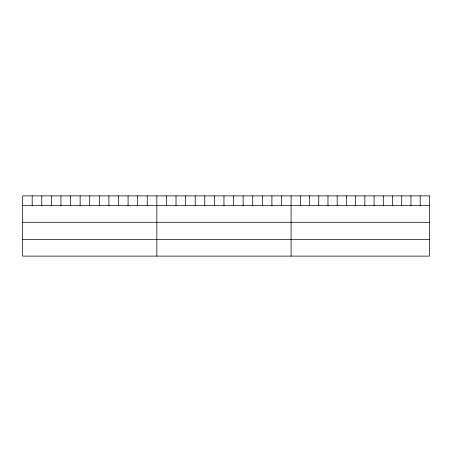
<?xml version="1.0" encoding="UTF-8"?>
<svg xmlns="http://www.w3.org/2000/svg" width="452" height="452" viewBox="0 0 452 452"><rect width="100%" height="100%" fill="white"/><g stroke="black" fill="none" stroke-linecap="round" stroke-linejoin="round"><path stroke-width="0.68" d="M22.6 205.643L429.4 205.643M22.6 222.299L429.4 222.299M22.6 239.458L429.4 239.458M420.179 195.885L420.179 205.643M410.958 195.885L410.958 205.643M401.738 195.885L401.738 205.643M392.517 195.885L392.517 205.643M383.296 195.885L383.296 205.643M374.075 195.885L374.075 205.643M364.854 195.885L364.854 205.643M355.634 195.885L355.634 205.643M346.413 195.885L346.413 205.643M337.192 195.885L337.192 205.643M327.971 195.885L327.971 205.643M318.75 195.885L318.75 205.643M309.53 195.885L309.53 205.643M300.309 195.885L300.309 205.643M291.088 195.885L291.088 256.114M281.5 195.885L281.5 205.643M271.912 195.885L271.912 205.643M262.324 195.885L262.324 205.643M252.73 195.885L252.73 205.643M243.142 195.885L243.142 205.643M233.554 195.885L233.554 205.643M223.966 195.885L223.966 205.643M214.378 195.885L214.378 205.643M204.79 195.885L204.79 205.643M195.202 195.885L195.202 205.643M185.608 195.885L185.608 205.643M176.02 195.885L176.02 205.643M166.432 195.885L166.432 205.643M156.844 195.885L156.844 256.114M147.256 195.885L147.256 205.643M137.668 195.885L137.668 205.643M128.08 195.885L128.08 205.643M118.486 195.885L118.486 205.643M108.898 195.885L108.898 205.643M99.31 195.885L99.31 205.643M89.722 195.885L89.722 205.643M80.134 195.885L80.134 205.643M70.546 195.885L70.546 205.643M60.958 195.885L60.958 205.643M51.364 195.885L51.364 205.643M41.776 195.885L41.776 205.643M32.188 195.885L32.188 205.643M429.4 195.885L22.6 195.885L22.6 256.114L429.4 256.114L429.4 195.885"/></g></svg>
